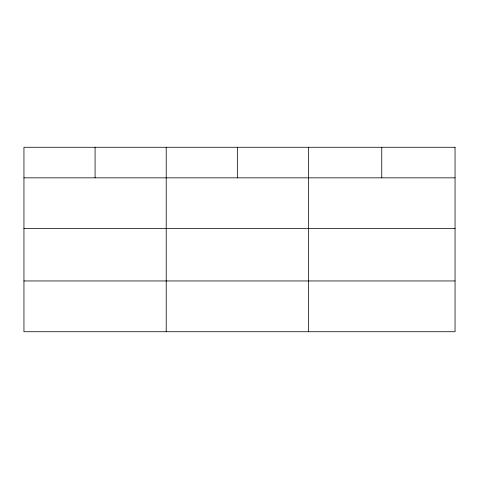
<?xml version="1.0" encoding="UTF-8"?>
<svg xmlns="http://www.w3.org/2000/svg" width="479" height="479" viewBox="0 0 479 479"><rect width="100%" height="100%" fill="white"/><g stroke="black" fill="none" stroke-linecap="round" stroke-linejoin="round"><path stroke-width="0.72" d="M23.95 177.841L455.05 177.841M23.95 228.627L455.05 228.627M23.95 280.951L455.05 280.951M381.763 147.269L381.763 177.841M308.476 147.269L308.476 331.731M237.344 147.269L237.344 177.841M166.213 147.269L166.213 331.731M95.082 147.269L95.082 177.841M455.05 147.269L23.95 147.269L23.95 331.731L455.05 331.731L455.05 147.269"/></g></svg>
